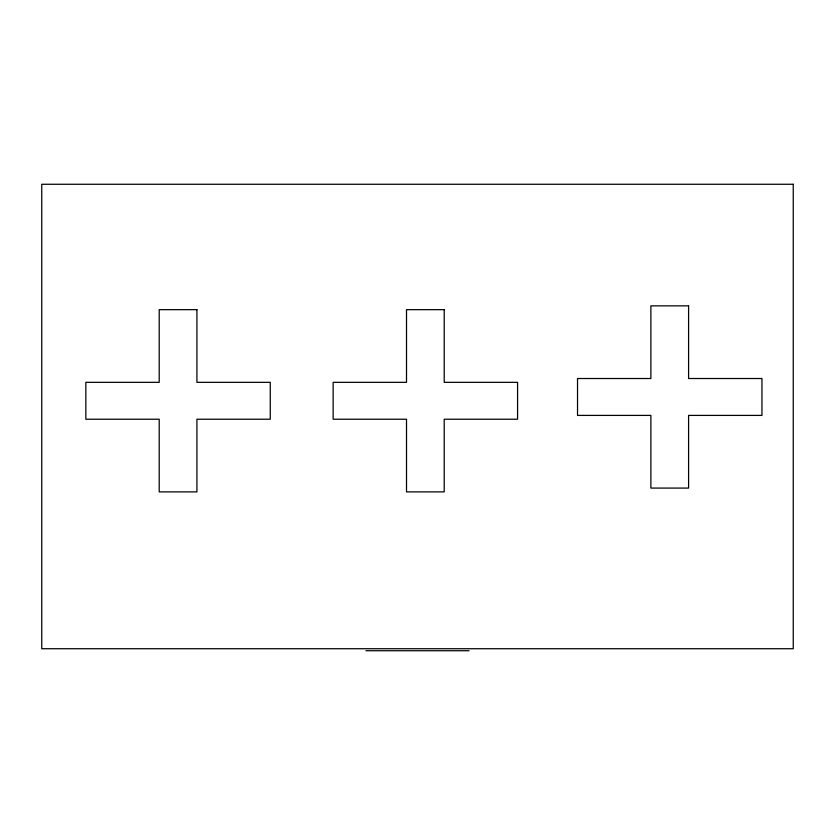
<?xml version="1.0" encoding="UTF-8"?>
<svg xmlns="http://www.w3.org/2000/svg" width="835" height="835" viewBox="0 0 835 835"><rect width="100%" height="100%" fill="white"/><g stroke="black" fill="none" stroke-linecap="round" stroke-linejoin="round"><path stroke-width="1.25" d="M365.96 650.736L469.04 650.736M793.25 184.264L41.75 184.264L41.75 648.722L793.25 648.722L793.25 184.264M688.593 305.85L650.883 305.85L650.883 378.516L577.528 378.516L577.528 415.402L650.883 415.402L650.883 488.078L688.593 488.078L688.593 415.402L761.958 415.402L761.958 378.516L688.593 378.516L688.593 305.85M196.914 309.66L159.203 309.66L159.203 382.336L85.838 382.336L85.838 419.222L159.203 419.222L159.203 491.888L196.914 491.888L196.914 419.222L270.269 419.222L270.269 382.336L196.914 382.336L196.914 309.66M444.22 309.66L406.509 309.66L406.509 382.336L333.144 382.336L333.144 419.222L406.509 419.222L406.509 491.888L444.22 491.888L444.22 419.222L517.575 419.222L517.575 382.336L444.22 382.336L444.22 309.66"/></g></svg>
